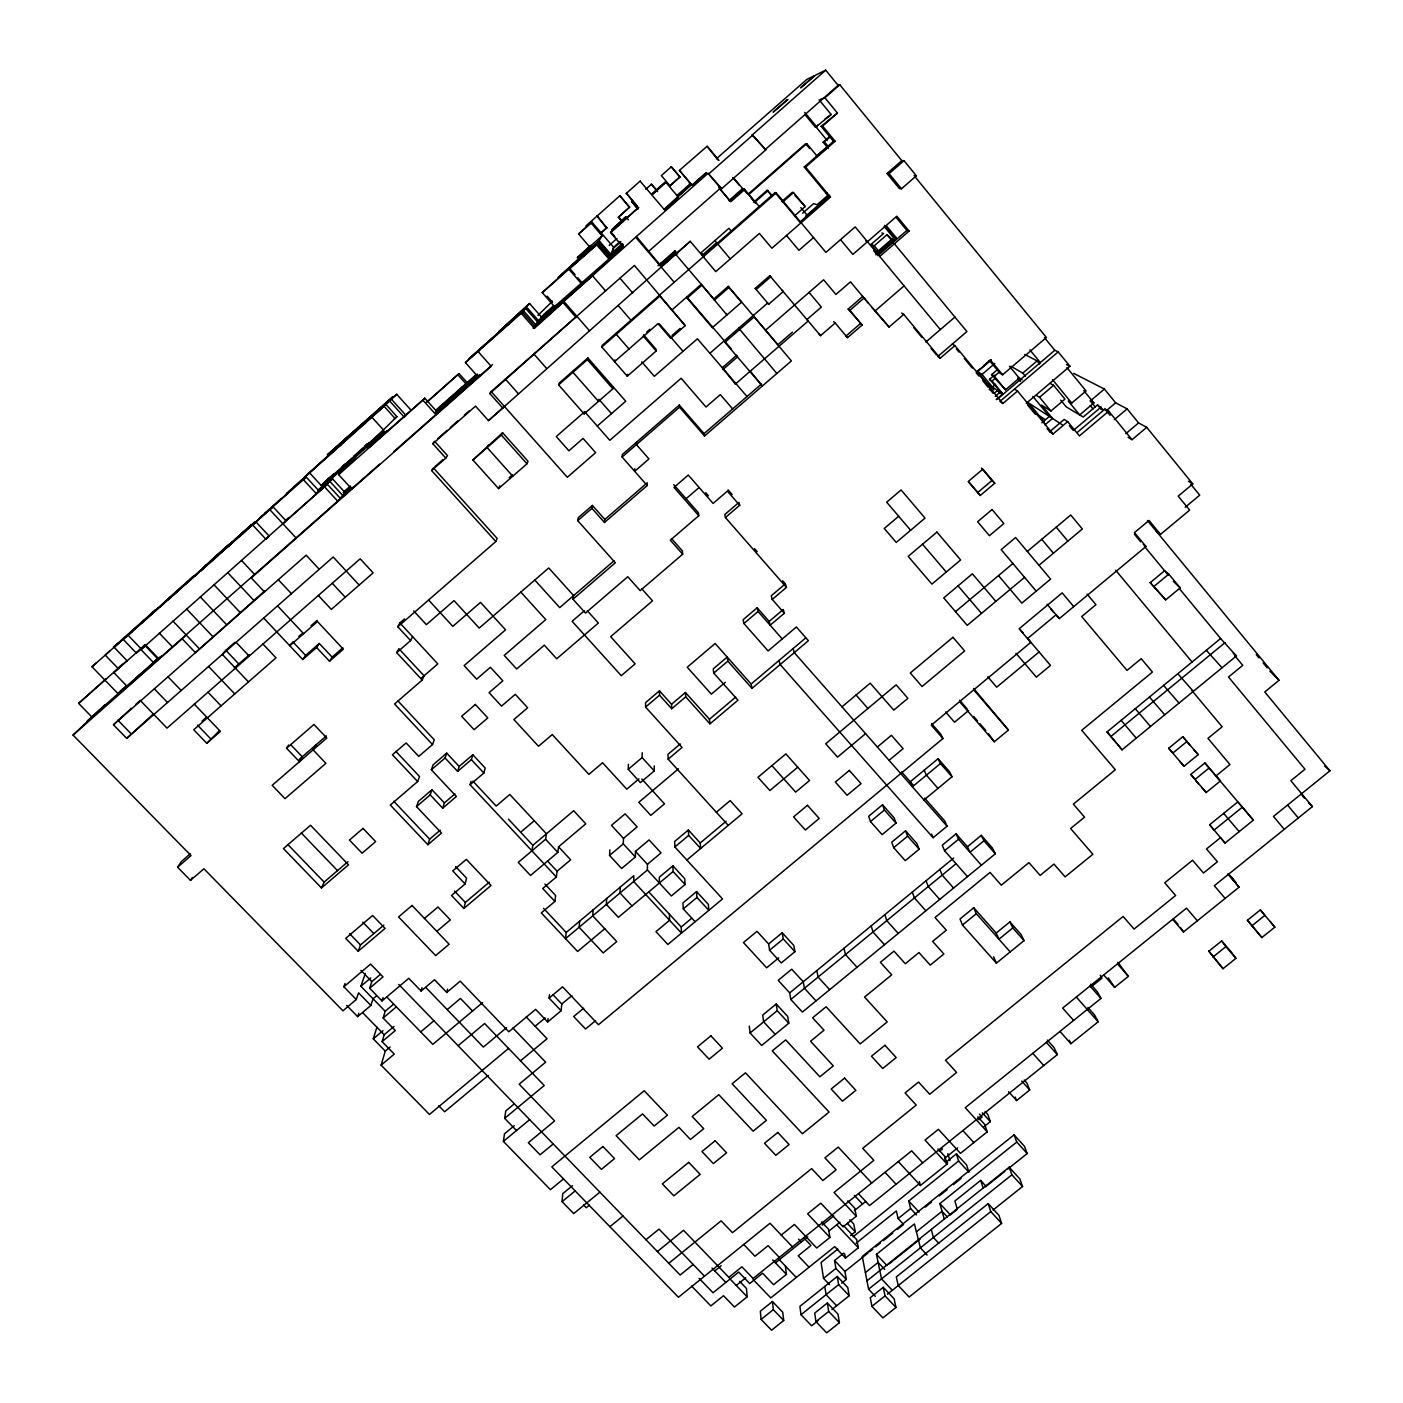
<?xml version="1.0" encoding="UTF-8"?>
<svg xmlns="http://www.w3.org/2000/svg" width="1403" height="1403" viewBox="0 0 1403 1403"><rect width="100%" height="100%" fill="white"/><g stroke="black" fill="none" stroke-linecap="round" stroke-linejoin="round"><path stroke-width="1.5" d="M659.392 883.013L659.305 877.226L672.914 865.826L684.769 878.716L685.05 884.521L671.353 895.973L647.397 870.018L647.414 864.318L635.471 851.375L649.098 839.923L661.023 852.901L647.414 864.318M765.792 149.858L752.289 134.898L765.792 149.858L721.738 188.633L708.077 173.306L636.418 236.528L661.479 266.588L690.258 241.316L715.758 271.621L759.426 233.424L771.896 248.243L830.471 197.104L805.585 167.097L804.252 167.01L828.945 196.771L830.471 197.104M604.483 522.477L647.204 485.543L647.221 482.825L604.851 519.461L604.483 522.477L591.926 508.342L592.399 505.431L604.851 519.461M728.245 825.385L668.161 759.181L682.068 747.431L645.573 707.077L645.59 702.605L659.445 690.837L671.546 704.253L671.721 708.725L685.716 696.87L685.418 692.486L671.546 704.253M628.421 764.354L628.263 769.3L640.417 782.611L654.272 770.896L642.118 757.567L642.188 752.709M609.867 849.867L609.551 855.444L621.634 868.492L635.349 856.97L635.471 851.375M635.349 856.97L623.283 843.887L623.493 838.398L611.462 825.367L625.124 813.845L637.137 826.893L623.493 838.398M620.231 887.117L620.003 892.974L632.016 905.917M636.524 442.208L636.418 444.611L648.975 458.921L634.665 471.32L634.787 468.707M606.692 898.481L606.342 904.426L618.372 917.334L673.107 871.526L672.914 865.826M593.171 909.828L592.715 915.861L616.759 941.571L603.185 952.918L579.106 927.278L579.667 921.157M599.888 1192.147L573.704 1213.595L562.077 1201.652L562.743 1193.672L572.477 1185.675M647.204 485.543L622.108 457.027L622.318 454.537L679.28 405.081L704.078 433.65L704.534 435.982L791.38 360.904L753.165 315.64M940.343 329.582L855.181 226.9L825.893 252.382L776.192 192.877L602.22 345.384L601.817 346.997L627.281 376.214L627.457 374.373M380.16 974.594L371.848 981.626L369.638 988.203L382.002 1000.935L408.782 978.312L421.093 991.044L434.509 979.732L446.768 992.465L460.202 981.153L508.798 1031.784L535.63 1009.353L547.661 1021.963L561.112 1010.739L561.796 1004.022L571.828 995.656M648.695 891.817L681.227 926.98L681.472 933.118L633.682 881.505L633.805 875.735L566.198 932.451L565.532 938.66L647.397 870.018M547.661 1021.963L548.064 1018.56M561.112 1010.739L549.099 998.112L549.485 994.78M604.763 928.733L577.598 951.48L541.295 912.915L554.886 901.463L555.641 895.517L544.908 884.083M554.886 901.463L542.715 888.485L556.36 876.98L557.096 871.228L570.653 859.793L558.569 846.816L585.77 823.824L573.669 810.724L532.859 845.29L531.912 850.849M472.916 781.155L496.188 806.059L509.798 794.466L546.433 833.785L545.609 839.257L518.251 862.407L530.509 875.472L557.833 852.393L558.569 846.816M563.515 1178.923L550.414 1189.691L503.379 1141.411L504.501 1133.817L514.27 1125.715M516.514 1130.537L504.659 1118.349L505.781 1110.913L513.954 1104.126M597.257 426.056L625.738 401.24L587.892 357.94L559.341 382.966L558.587 384.878L584.122 413.885L612.865 388.806L613.164 386.86M478.318 377.109L465.428 362.605L522.495 312.185L535.332 326.829L636.418 236.528M614.865 359.905L614.567 361.623L658.007 323.619L670.669 338.316L685.208 325.636L634.437 265.465L491.173 391.56L489.822 393.559L502.748 408.08L488.472 420.619L475.529 406.133L432.825 443.734L445.786 458.115L431.615 470.549L495.838 541.54L397.803 626.79L410.605 640.592L396.716 652.658L422.198 680.069L394.559 703.973L432.51 744.572L418.76 756.392L406.133 742.941L392.402 754.761L417.638 781.559L390.28 805.024L427.88 844.694L441.507 833.066L416.516 806.602L418.392 801.359L431.949 789.731L444.365 802.919L442.699 808.181L430.177 794.887L431.949 789.731M671.493 538.577L682.402 550.923L682.665 554.203L640.189 590.645L627.772 576.738L585.489 613.076L573.003 599.221L573.634 595.591L548.748 567.969L479.212 628.106L454.028 600.624L426.354 624.651L413.692 610.901M616.548 332.809L616.285 334.317L629.018 348.996M573.003 599.221L615.321 562.778L577.72 520.653L578.317 517.637L592.399 505.431M610.568 232.565L638.523 207.539L610.568 232.565L622.827 246.84L540.821 318.621M446.768 992.465L447.575 989.168M455.659 866.633L466.568 878.155L465.094 883.978L451.52 895.482L463.867 908.46L465.34 902.462L489.279 882.189M584.122 413.885L584.665 411.745L609.814 440.314L681.139 378.284L705.99 407.01L720.318 394.594L732.664 408.922M556.36 876.98L470.093 784.751L483.842 773.018L485.175 768.02L472.811 754.744L459.167 766.424L457.606 771.404L445.084 758.006L446.733 753.13L459.167 766.424M421.093 991.044L422.005 987.747M470.093 784.751L471.057 781.366M622.827 246.84L623.248 245.385L608.955 259.081L596.696 244.841L597.538 243.421L609.586 257.433M508.57 1048.427L429.458 1114.456L381.107 1065.158L385.264 1051.11L390.122 1047.024M457.606 771.404L471.373 759.637L472.811 754.744M381.107 1065.158L394.278 1054.091L382.107 1041.64L384.194 1034.73L394.033 1026.452M558.587 384.878L587.383 359.642L587.892 357.94M382.107 1041.64L395.313 1030.521L383.124 1018.017L385.194 1011.265L393.401 1004.338M385.264 1051.11L373.268 1038.869L376.951 1027.084M382.002 1000.935L383.072 997.586M427.88 844.694L429.651 839.169L440.174 830.19M346.734 1005.46L357.66 1016.631L370.883 1005.442L373.058 998.796L376.337 996.007M357.66 1016.631L358.8 1013.264M190.282 853.813L181.408 861.512L177.602 867.247L190.492 880.382L203.926 868.773L342.946 1010.809L356.274 999.515L358.589 992.85L370.883 1005.442M385.194 1011.265L360.887 986.274L365.341 973.454M573.617 370.462L572.968 372.286L598.485 401.363L598.906 399.311L611.48 413.657M442.699 808.181L456.378 796.483L431.352 769.791L433.106 764.828L446.733 753.13M358.186 951.252L385.071 928.4L372.619 915.475L345.699 938.379L358.186 951.252L360.501 944.938L383.843 925.086M356.274 999.515L343.858 986.783L345.068 983.503M640.154 181.197L664.601 209.976L678.351 197.314L664.478 209.538M432.51 744.572L434.281 739.802L398.031 701.009M417.638 781.559L419.515 776.508L395.874 751.394M625.072 218.745L611.796 230.18M625.826 216.834L612.094 229.601L625.826 216.834L628.386 219.85M622.546 222.165L618.355 217.272L629.596 207.118L619.88 195.736L585.98 225.918M615.549 252.487L612.795 249.278L613.585 247.279L591.873 222.042L591.031 222.989L602.062 235.827L598.344 242.053L610.217 255.855L622.371 244.613M612.252 250.663L610.814 254.311L599.134 240.737L558.131 277.601L586.401 251.681L590.049 246.174M495.838 541.54L497.1 538.349L433.439 467.936L431.615 470.549M526.984 463.779L528.002 461.219L502.59 432.738L472.899 460.009L498.574 488.595L526.984 463.779L501.345 435.053L502.59 432.738M422.198 680.069L424.057 675.79L398.785 648.589M321.48 887.959L348.505 864.827L310.537 825.262L283.441 848.587L321.48 887.959L324.111 882.101L347.944 861.688M498.574 488.595L499.836 485.824M489.822 393.559L576.791 316.201M410.605 640.592L412.57 636.629M396.716 652.658L398.101 649.94M618.355 217.272L629.596 207.118M397.803 626.79L399.873 622.914L404.485 618.916M488.454 445.119L487.104 447.539L512.761 476.196M315.833 745.046L313.097 749.868L325.899 763.337L285.002 798.675L272.182 785.312L326.794 738.013L313.956 724.474L286.58 748.237L299.435 761.706L302.276 756.796L290.947 744.905M502.748 408.08L503.975 405.976M522.495 312.185L521.407 313.5L534.368 328.267L564.024 301.54L589.523 330.827M564.725 300.312L565.427 299.12M606.71 228.005L597.134 216.044L606.71 228.005L600.309 233.67M488.472 420.619L690.258 241.316M286.58 748.237L288.544 745.028M638.435 207.942L626.352 193.263L637.172 205.943M549.66 314.202L550.502 312.869M551.309 311.571L555.22 305.398L541.698 317.324L529.58 303.486L498.977 331.546L529.58 303.486M190.492 880.382L192.351 877.471M332.125 657.113L319.305 643.451L316.587 647.484L329.512 661.251L332.125 657.113L342.788 647.818M583.367 256.275L597.538 243.421M585.91 252.417L584.911 253.925L598.344 242.053M534.368 328.267L538.156 322.62L608.288 260.765L537.226 324.005M535.981 323.97L543.382 314.816L553.747 305.679M551.081 303.311L551.782 302.241M445.786 458.115L447.487 455.589L434.632 441.331L432.825 443.734M263.694 618.039L302.767 659.55L305.608 655.411L319.305 643.451M537.945 315.342L552.484 301.207M581.263 283.494L568.987 269.323L570.267 267.517L542.26 292.613L554.466 306.591M291.754 643.083L289.79 645.766L317.464 621.547L343.332 649.203L329.512 661.251M619.88 195.736L629.473 207.451M262.957 644.03L275.988 657.832L193.754 729.77L206.802 743.327L219.429 730.665M464.13 389.631L465.673 387.684M235.423 668.161L238.826 663.97L225.83 650.29L234.932 642.293M449.977 402.117L451.626 400.065M459.535 390.332L435.404 412.149M461.043 388.491L462.516 386.667M465.428 362.605L525.634 308.327L538.156 322.62M437.613 412.429L435.842 414.569L422.917 400.171L424.793 398.154L437.613 412.429L479.738 375.267M444.435 404.187L446.066 402.205M447.68 400.276L449.258 398.347M508.184 324.83L509.359 323.409M225.83 650.29L222.323 654.394L248.471 681.893M493.909 337.439L497.749 332.985M428.02 401.276L459.062 373.566L468.076 383.703M479.651 350.031L478.213 351.679L491.208 366.341L251.295 577.913L264.448 591.926M131.338 708.269L113.468 724.79L126.691 738.381L153.436 713.881M264.571 591.014L195.42 652.658L182.215 638.821L186.073 634.84M589.611 246.823L578.58 234.02L591.873 222.042M251.295 577.913L254.592 574.423L241.509 560.481M404.52 417.498L389.613 400.96L385.913 404.45L396.926 416.638L362.588 450.135L371.164 441.349M161.52 656.13L158.855 658.866L145.702 645.152L141.51 649.203L128.199 635.349L132.496 631.385M351.627 488.84L338.632 474.652L355.801 457.08L317.727 490.717M145.281 670.827L149.384 666.635M140.09 674.264L135.951 678.491L159.854 657.393M141.51 649.203L327.355 484.245L340.263 498.293L352.556 487.455M316.306 493.681L319.007 490.927L306.275 477.09L303.469 479.721L316.306 493.681L332.599 478.914L345.278 492.734L351.329 487.402M365.026 445.944L367.077 443.839M329.424 480.387L331.932 477.862M346.138 463.464L343.858 465.778L356.45 454.642L323.953 484.281L333.668 474.495M282.985 523.828L288.983 517.83L284.441 521.828M309.554 472.829L321.217 485.508L328.39 478.318M177.602 867.247L191.036 855.602L73.061 735.084L104.629 705.007M327.355 484.245L286.002 520.811L273.024 506.816L123.254 639.435L136.337 653.061L144.597 645.082L157.417 658.445L153.436 662.514L140.493 649.045M379.582 464.183L118.203 694.695L126.779 686.014L113.836 672.598L122.359 664.391L119.08 667.284M91.493 716.6L78.621 703.377L105.997 678.842M314.553 468.181L286.282 493.909L384.019 406.221L395.12 418.497M377.845 411.395L373.97 415.007L396.716 394.296L411.202 410.377M363.815 424.548L365.902 422.584M379.739 409.606L396.716 394.296M339.14 446.4L341.403 444.277M343.647 442.191L345.857 440.139M377.232 410.816L378.968 409.185M273.024 506.816L269.885 509.745L296.015 537.893M279.144 501.117L282.143 498.346M285.072 495.61L287.966 492.909L258.468 519.163L261.572 516.304M316.99 465.901L384.019 406.221M343.77 440.98L347.821 437.227M349.803 435.368L351.75 433.545L332.546 450.924L336.738 447.031M357.484 428.231L359.343 426.494M326.829 457.29L333.809 450.801M336.054 448.697L340.473 444.576L304.819 476.687M242.193 534.262L245.56 531.141M252.119 525.055L255.311 522.091M264.606 513.463L280.6 499.187L277.706 501.871M338.807 445.119L340.824 443.225M342.823 441.366L348.681 435.93M214.624 558.675L218.202 555.36M221.727 552.116L228.601 545.749M231.951 542.645L235.266 539.594M238.51 536.577L244.859 530.72M247.963 527.844L251.014 525.02L235.23 539.12M228.391 546.486L231.863 543.259M238.65 536.998L241.947 533.929M245.192 530.913L248.401 527.949M173.446 595.135L181.197 587.997M184.986 584.507L192.369 577.703M206.469 564.707L203.014 567.882L228.97 544.417L209.854 561.586M187.143 582.999L190.948 579.509M194.684 576.054L198.367 572.652M215.887 556.482L219.236 553.396M200.875 570.846L204.557 567.443M208.188 564.094L215.273 557.552M218.728 554.343L222.148 551.204M232.039 542.067L228.794 545.066L254.644 522.162L126.884 635.699M140.896 623.669L158.311 608.13M162.239 604.518L169.903 597.468M159.767 607.236L163.783 603.553M167.746 599.905L175.463 592.803M179.216 589.33L182.934 585.928M190.177 579.264L193.702 576.002L164.537 601.957M126.568 685.646L117.782 693.398L92.037 666.811L96.474 662.742M109.574 651.132L105.243 655.113L118.133 668.459M117.659 643.346L113.555 647.116L155.575 609.779L151.752 613.286M143.93 620.459L114.169 647.344L127.147 660.831M578.58 234.02L591.031 222.989M626.159 193.561L640.224 180.987M92.037 666.811L306.275 477.09M645.766 189.352L651.43 184.196L656.341 189.984M671.3 166.782L661.357 175.568L670.02 185.792L679.946 177.024L671.3 166.782L679.946 177.024M600.624 233.161L606.99 227.532M393.945 419.287L396.926 416.638M590.47 245.525L577.194 257.801L602.062 235.827M326.04 480.685L333.704 473.898M353.679 456.238L369.094 442.611M342.192 466.673L345.296 463.937M321.217 485.508L383.703 430.265L372.093 417.445M652.22 193.509L665.46 181.811L677.877 196.666L691.556 184.6L679.42 170.394L707.094 146.263L718.967 160.416M585.419 253.171L598.748 241.386L610.515 255.065M652.272 194.088L665.706 182.197M318.867 489.401L384.352 431.51L366.779 447.697L387.228 430.633L368.954 447.487L424.793 398.154M652.325 194.684L665.846 182.408M542.26 292.613L597.117 244.122L609.27 258.24L623.037 246.104L618.986 241.386M568.987 269.323L596.696 244.841M78.621 703.377L126.936 660.673M285.896 520.197L288.895 517.549M319.007 490.927L332.599 478.914M525.634 308.327L468.479 359.203L496.487 334.44M113.836 672.598L144.947 645.099M136.337 653.061L145.333 645.117M338.632 474.652L422.917 400.171M679.771 176.901L670.02 185.792M426.494 402.328L459.062 373.566M609.13 245.437L617.039 238.457M613.585 247.279L619.723 241.86M613.058 248.612L620.845 241.737M716.372 158.767L806.83 79.41L814.406 75.692L800.622 87.863L815.739 75.043L825.701 70.15L838.152 85.355L839.766 84.741L901.813 160.626L903.988 160.661L916.369 175.813L901.48 188.774L899.323 188.511L887.029 173.516L901.813 160.626M611.112 253.557L622.599 243.421M677 195.42L690.241 183.74M677.439 196.034L690.89 184.161M610.217 255.855L622.16 245.315M436.035 410.027L475.792 374.952M609.902 256.626L623.458 244.683M343.156 492.471L350.469 486.017M435.824 410.728L477.388 374.057M664.356 209.117L691.223 184.389L679.42 170.394M343.682 492.541L349.575 487.332M435.614 411.43L477.651 374.882M344.209 492.593L350.154 487.367L337.685 501.134L324.672 486.981M539.945 319.937L553.694 307.801M344.735 492.663L347.734 490.033M436.491 412.289L477.914 375.758M86.986 721.107L159.363 657.27M351.943 487.42L342.788 495.487L330.003 481.562M439.367 410.325L479.598 374.829M533.14 328.179L593.276 275.146L592.803 276.145L605.552 290.895M752.289 134.898L825.701 70.15M393.612 451.819L492.523 364.57M709.094 173.586L753.183 134.706M73.061 735.084L182.215 638.821M648.923 251.119L720.528 188.09L721.738 188.633M764.793 149.928L838.152 85.355M135.845 704.306L140.353 700.343M437.771 438.56L447.154 430.3M450.293 427.547L458.132 420.637M464.411 415.113L469.128 410.956M820.492 99.297L824.911 97.824L839.766 84.741M113.468 724.79L306.17 555.185L319.235 569.267M728.911 200.629L742.608 188.581L747.308 193.544M743.362 188.844L729.542 200.98L744.116 189.107L759.602 206.907M657.989 265.728L674.983 250.804L677.667 253.961M744.905 189.37L730.858 201.699L718.774 187.318M804.796 114.38L815.476 127.34L818.633 124.569M824.946 119.027L831.172 114.52L819.071 99.788M661.164 263.904L675.194 251.575M815.476 127.34L831.172 114.52M661.374 265.676L675.632 253.154M821.141 126.34L822.614 126.077L835.101 141.229L833.522 141.37L821.141 126.34L837.433 113.064L824.911 97.824M435 466.568L442.804 459.71M822.614 126.077L837.433 113.064M126.691 738.381L333.195 557.009L359.168 585.051M748.413 193.947L805.62 143.702L806.76 143.615L817.335 156.417L826.718 148.192M749.132 194.21L806.76 143.615M753.534 202.242L767.125 190.299L771.983 195.245M754.358 202.611L768.072 190.58M828.349 148.508L823.175 142.229L829.331 136.845M823.175 142.229L830.786 136.67M703.201 256.854L701.009 252.786L728.911 228.303L731.594 231.46M702.307 255.188L716.6 242.649L730.279 258.924M826.998 146.894L816.125 156.417L817.335 156.417M702.745 256.012L775.105 192.562L776.192 192.877M804.252 167.01L833.522 141.37M234.283 667.951L249.436 654.657M805.585 167.097L835.101 141.229M472.899 460.009L501.345 435.053M601.817 346.997L659.848 296.121L659.743 294.946M781.769 201.558L792.362 192.281L793.502 192.562L805.164 206.557L794.501 215.869M782.839 201.909L793.502 192.562M201.979 721.142L206.504 717.196M298.839 636.401L301.891 633.735M311.028 625.738L317.148 620.389M646.748 332.002L649.94 329.214M672.353 309.607L701.254 284.318L726.929 314.956L726.263 313.623M740.749 301.014L741.521 302.241L712.356 327.653L687.102 298.173L701.71 285.405M802.639 213.186L813.512 203.681L817.142 204.715L828.279 194.982M829.611 195.263L805.585 216.255L806.76 216.693M828.945 196.771L799.85 222.165L775.105 192.562M509.201 477.634L512.341 474.898M584.665 411.745L556.272 436.526L568.899 450.766L583.069 438.42L595.626 452.66L567.338 477.266L491.173 391.56M672.09 335.405L680.104 328.407M728.28 286.352L728.946 287.457L714.337 300.207L713.794 298.997L728.28 286.352L777.893 344.717L792.362 332.195M206.802 743.327L220.446 731.419L194.315 704.201M302.767 659.55L316.587 647.484M627.281 376.214L656.183 350.978L656.13 349.347L643.539 334.808L643.503 336.317L656.183 350.978M755.235 288.369L769.773 275.707L770.808 276.724L756.147 289.492L755.235 288.369L768.669 304.276L783.312 291.543L782.173 290.403M813.53 237.581L798.921 250.313L786.504 235.494M887.029 173.516L889.081 173.656L903.988 160.661M709.865 353.293L767.651 303.03L768.669 304.276M750.412 371.304L762.32 386.018L724.913 342.314L754.06 316.973M765.547 330.196L823.614 279.793L835.907 294.455L850.481 281.828L868.141 302.96M622.108 457.027L679.543 407.186L679.28 405.081M722.913 369.533L737.434 356.941L736.68 355.257L722.299 367.761L735.4 384.071L808.181 321.006L806.848 319.638L821.369 307.047L809.057 292.42M877.541 252.417L870.965 244.49L883.574 233.547L881.891 232.986M870.965 244.49L874.244 245.771L887.047 234.669L892.852 240.123M876.156 252.768L894.29 237.037L884.662 225.374M875.893 254.837L890.291 242.351L894.377 243.789L966.913 331.564L937.783 356.52L940.22 358.203L954.899 345.629L1002.864 403.485L1017.526 391.034L1053.022 434.001L1067.665 421.637L1079.416 435.895L1108.738 411.167L1132.046 439.683L1146.725 427.354L1192.813 483.947L1178.187 496.136L1189.639 510.131L1160.491 534.385L1156.318 531.299M876.98 254.311L896.184 237.651L886.468 225.901M877.787 255.662L906.882 230.443L909.074 231.057L879.716 256.486M299.26 759.391L326.39 735.891M577.72 520.653L591.926 508.342M421.005 678.438L437.806 663.9L399.873 622.914M704.078 433.65L761.373 384.106M860.355 323.619L845.851 336.159L847.5 337.667L862.161 325.04L848.166 309.063L862.722 296.471L889.081 327.039L903.76 314.395L940.22 358.203M819.124 334.177L820.562 335.668L835.188 323.023L847.5 337.667M848.166 309.063L849.85 310.361L864.529 297.646M874.911 311.063L904.093 285.879M614.04 560.779L559.692 607.604L534.789 580.035M686.085 498.731L698.694 487.876M584.472 610.673L572.091 621.301L621.248 675.685L635.138 663.847L610.656 636.681L652.518 600.835L641.627 588.611M673.756 484.666L698.378 512.744L698.782 515.708L670.301 540.19L682.665 554.203M925.77 342.086L954.934 317.06M431.352 769.791L445.084 758.006M725.404 517.532L739.697 505.273L738.96 502.397L724.772 514.55L725.404 517.532L786.452 587.366L772.246 599.432L784.33 613.234L770.159 625.247L769.177 621.424L757.164 607.78L743.134 619.705L743.906 623.511L768.107 650.922L796.395 626.983L808.409 640.68L751.99 688.347L727.824 661.164L727.175 657.06L713.233 668.898L713.759 673.089L737.96 700.202L709.953 723.86L685.716 696.87M416.516 806.602L430.177 794.887M444.365 802.919L454.923 793.888M1000.181 393.629L997.551 390.437L987.484 383.703L977.19 371.286L980.346 368.603M983.503 365.92L989.799 360.536M981.293 368.007L991.202 359.554M977.19 371.286L982.012 374.426L994.797 363.517M1022.173 379.88L1019.244 378.126L1005.513 389.806L991.658 374.601L997.708 369.427M996.218 399.557L1002.794 393.962L989.501 379.319L994.394 375.145M991.658 374.601L994.359 376.302L998.936 372.409M989.501 379.319L992.061 381.002L995.358 378.196M989.255 360.325L999.708 372.97L1002.636 374.776L1046.41 337.492L914.107 175.656L916.369 175.813M989.255 389.736L995.639 384.299M994.306 393.191L997.551 390.437M995.253 396.347L1000.146 392.191M1010.932 366.253L1022.787 373.11L1037.115 360.922L1039.693 364.043M997.042 399.417L1054.81 350.276L1058.195 351.89L1069.945 366.253L1026.242 403.345M782.646 580.789L785.329 583.841L771.229 595.819L772.246 599.432M1058.195 351.89L999.936 401.433L1002.864 403.485M645.573 707.077L659.533 695.204L659.445 690.837M743.906 623.511L758.058 611.498L757.164 607.78M520.671 832.26L534.262 820.72M769.177 621.424L783.225 609.498L784.33 613.234M343.858 986.783L370.62 964.089L383.019 976.874L369.638 988.203M424.46 918.439L437.982 906.969L450.328 919.912L436.824 931.346M713.759 673.089L727.824 661.164M898.674 516.269L884.276 528.475L896.254 542.452L925.015 518.093L901.094 489.945L886.678 502.204L910.617 530.281M1036.431 395.348L1039.553 397.277L1053.618 385.334L1064.947 399.118L1050.882 411.026L1041.447 405.046L1052.496 418.445L1044.902 424.881M360.887 986.274L370.743 977.926M725.246 682.367L711.339 694.152L687.242 667.214L715.127 643.503L751.149 684.033L751.99 688.347M463.867 908.46L491.015 885.486L466.34 859.355L452.731 870.912L465.094 883.978M628.263 769.3L642.118 757.567M1041.833 422.812L1049.374 416.428L1032.906 396.453M1083.782 390.595L1093.884 402.942L1079.679 414.92L1068.314 401.083L1071.734 403.064L1086.062 390.946L1066.894 367.533M638.961 778.858L626.773 789.17L602.589 762.758L588.874 774.403L552.256 734.558L538.524 746.273L513.884 719.564L527.633 707.778L515.269 694.327L501.52 706.13L489.086 692.661L502.853 680.823L490.401 667.284L476.634 679.157L464.13 665.601L505.571 629.824L480.51 602.378L452.801 626.369L428.932 600.396M680.262 743.941L668.003 754.305L668.161 759.181M709.953 723.86L709.462 719.265L735.698 697.098M751.149 684.033L805.55 638.049M977.523 492.699L991.903 480.545L994.762 483.246L980.259 495.487L968.368 481.808M1047.076 428.564L1049.69 431.703L1064.193 419.444L1067.665 421.637M1095.305 407.063L1090.306 400.96L1104.407 389.052L1115.631 402.819L1127.135 408.869L1138.57 422.917L1146.725 427.354M1103.74 410.114L1097.497 404.941L1083.186 417.024L1066.21 406.852L1060.686 400.136M1073.944 429.967L1101.18 406.975M383.124 1018.017L396.347 1006.845M678.473 768.826L638.803 802.306L650.799 815.389L664.496 803.849L641.82 779.033M1077.469 432.229L1104.933 409.062L1108.738 411.167M1106.248 410.728L1115.631 402.819M373.268 1038.869L383.001 1030.661M1114.28 419.69L1127.135 408.869M609.551 855.444L623.283 843.887M1125.75 433.702L1138.57 422.917M420.69 1031.906L433.93 1020.77M447.206 1009.616L460.482 998.445L472.565 1011.002M482.544 1002.636L432.808 1044.358L386.842 997.042M688.347 829.98L688.663 835.399L700.623 848.499L700.22 842.975L688.347 829.98L674.668 841.449L674.878 846.956L722.545 898.937L667.846 944.465L655.938 931.662L669.582 920.28L669.424 914.23M674.878 846.956L688.663 835.399M716.302 812.232L730.174 800.604L742.099 813.793L686.856 860.021M841.975 706.831L870.193 683.173L893.764 710.128L907.899 698.343L896.149 684.839L825.718 743.783L837.538 757.111L865.598 733.664M955.496 611.655L1012.896 563.515M1027.312 551.432L1070.735 515.006L1082.344 528.984L1038.974 565.286M458.097 1045.726L484.614 1023.524L544.241 1085.501L504.659 1118.349M700.22 842.975L726.088 821.299M797.746 767.195L769.861 790.538L757.971 777.297L785.873 753.885L809.584 780.471L795.641 792.116L771.896 765.6M1024.558 577.352L967.211 625.352L943.728 597.906L972.384 573.809L995.832 601.396M506.571 1027.68L483.351 1047.076L425.933 987.589M549.099 998.112L562.585 986.835L598.485 1024.734L942.921 738.539L940.554 733.874L931.574 723.562M535.139 1026.259L545.136 1017.929M696.572 891.571L696.958 897.464L708.831 910.354L708.357 904.374L696.572 891.571L682.998 902.901L683.261 908.881L695.134 921.753M683.261 908.881L696.958 897.464M877.349 747.027L891.414 735.295L903.111 748.641L889.064 760.321M488.314 1075.364L444.628 1111.79L438.718 1105.757M520.495 1060.826L547.047 1038.729L526.178 1016.894M583.701 1008.196L573.687 1016.526L585.542 1029.013L595.538 1020.683M681.227 926.98L691.767 918.193M942.921 738.539L931.276 725.193L1030.714 642.416L1027.627 638.488L1056.038 614.83L1059.37 618.565L1145.97 546.486L1134.483 532.596L1149.022 520.46L1160.491 534.385M1185.202 507.237L1199.705 495.171L1190.884 484.351M968.579 710.567L954.549 722.229L945.587 711.9M1039.079 651.957L996.691 687.189L987.765 676.79M882.54 804.778L868.703 816.265L870.474 821.562L882.101 834.645L896.043 823.105L894.062 817.791L882.54 804.778L884.416 810.005L896.043 823.105M938.116 758.672L910.266 781.769L912.371 786.802L940.448 763.53L938.116 758.672L949.585 771.808L952.023 776.771L923.981 799.973M1150.232 582.648L1164.578 570.74L1168.804 574.125L1180.169 587.892L1165.718 599.853L1150.232 582.648L1165.718 599.853M870.474 821.562L884.416 810.005M1154.336 586.138L1168.804 574.125M503.379 1141.411L529.668 1119.629M959.564 701.64L994.271 741.784L1008.424 730.069L973.664 688.505M768.634 943.991L782.208 932.767L793.765 945.429L794.922 951.69L781.243 962.967L769.581 950.252L768.634 943.991L757.006 931.311L743.45 942.553L766.652 967.807L778.7 957.863M905.566 830.769L891.747 842.186L893.693 847.675L905.251 860.67L919.158 849.201L917.018 843.712L905.566 830.769L907.618 836.188L919.158 849.201M769.581 950.252L783.26 938.94L782.208 932.767M893.693 847.675L907.618 836.188M553.22 1143.954L540.085 1154.809L528.317 1142.691L554.641 1120.927L519.163 1084.186L545.644 1062.176L512.884 1028.013M779.086 660.427L780.156 664.548L933.1 837.714L947.06 826.209L944.675 820.878L924.647 798.097M967.439 846.728L981.276 835.346L983.941 840.783L969.982 852.252L967.439 846.728L956.074 833.82L942.237 845.22L944.587 850.727L967.474 876.629M944.587 850.727L958.53 839.24L956.074 833.82M749.29 1026.137L750.079 1032.994L761.671 1045.463L788.802 1023.225L787.697 1016.438L776.21 1003.987L762.741 1015.07L763.635 1021.84L775.228 1034.362M981.276 835.346L992.587 848.236L995.341 853.778L802.393 1012.072L790.818 999.497L789.714 992.886L953.619 858.092M1107.055 731.91L1220.61 638.523L1236.429 655.973L1122.032 749.833L1107.055 731.91L1116.841 743.45M750.079 1032.994L777.227 1010.686L776.21 1003.987M790.818 999.497L956.057 863.704M1110.755 736.557L1225.257 642.451M562.077 1201.652L575.16 1190.919M589.383 1205.159L586.244 1207.72L583.455 1204.861M996.183 933.065L973.752 907.741L960.02 918.983L962.476 925.033L996.376 963.142L1024.015 940.659L1021.068 934.503L1009.914 921.876L996.183 933.065L998.936 939.221L1012.791 927.927L1009.914 921.876M1184.009 766.248L1168.681 748.273L1182.799 736.733L1198.232 754.639L1184.009 766.248L1179.748 761.391M962.476 925.033L976.33 913.704L973.752 907.741M1187.113 741.398L1172.873 753.043L1168.681 748.273M609.919 1226.696L622.985 1216.015M1147.461 520.548L1279.027 680.315L1264.769 691.96L1329.939 770.808L1273.468 816.441L1284.254 829.313M1206.194 792.52L1190.779 774.438L1204.879 762.969L1220.4 780.98L1206.194 792.52L1201.775 787.469M1209.333 767.827L1195.128 779.402L1190.779 774.438M645.959 1239.726L659.042 1229.098L704.499 1276.186M657.393 1251.546L683.542 1230.291L728.823 1277.344L741.889 1266.804L753.113 1278.501L911.652 1150.846L922.718 1162.841M668.775 1263.296L721.142 1220.838L732.471 1232.676L811.653 1168.594L822.859 1180.554L836.135 1169.821L824.929 1157.843L838.222 1147.075L871.701 1183.01M1209.614 824.754L1237.709 801.99L1242.409 807.146L1253.353 820.159L1225.065 843.045L1209.614 824.754L1214.086 830.085L1242.409 807.146M693.187 1264.471L680.139 1275.029L398.75 984.432M714.776 1270.925L721.195 1265.734M781.243 1235.061L794.414 1224.451L816.739 1248.021L829.91 1237.446L828.524 1229.256L821.632 1221.925M1234.465 655.306L1242.76 665.338L1228.502 677.018L1304.983 769.247L1290.848 780.699L1312.401 806.602L1214.314 885.731L1225.135 898.411M1090.78 987.151L1101.916 978.172L1100.303 975.225M736.242 1285.464L745.8 1277.765M1090.657 984.222L1097.427 991.939L1100.934 998.427L965.246 1107.686L987.238 1131.853L960.441 1153.354L938.414 1129.31L925.015 1140.078L947.078 1164.087L920.421 1185.465L898.323 1161.579M1103.705 974.945L1114.631 987.396L1128.345 976.348L1117.875 962.265M1172.645 919.333L1183.501 931.943L1239.059 887.205L1229.922 875.91M775.456 1262.84L807.742 1236.85M822.316 1225.117L833.68 1215.963M739.662 1281.377L746.449 1288.445L747.168 1296.81L734.471 1307.035L723.527 1295.706L710.83 1305.93L691.591 1286.06M828.682 1231.255L839.923 1222.206M854.427 1210.543L865.721 1201.459M847.833 1200.828L854.725 1208.176L856.304 1216.226L843.098 1226.836L820.808 1203.16L807.602 1213.805L829.91 1237.446M1047.375 1040.114L1054.162 1047.725L1057.301 1054.635L869.544 1205.58L858.443 1193.707M1059.966 1031.415L1070.892 1043.709L1098.163 1021.805L1094.691 1015.123L1087.921 1007.459M785.417 1266.05L786.434 1274.345L773.562 1284.692L762.583 1273.205L749.728 1283.552L738.697 1272.065L713.04 1292.759L699.168 1278.414M939.291 1151.495L942.57 1148.864M978.82 1119.717L982.118 1117.069L979.417 1114.105M944.605 1158.352L957.635 1147.882M983.766 1126.89L990.325 1121.646L987.782 1114.456L985.116 1111.527M1008.564 1091.674L1016.579 1100.548L1029.732 1089.991L1026.891 1083.011L1024.243 1080.064M850.516 1235.605L855.269 1231.799L853.761 1223.995L849.815 1219.768M772.439 1301.528L760.338 1311.244L761.127 1319.416L771.545 1330.219L783.716 1320.469L782.769 1312.279L772.439 1301.528L773.316 1309.648L783.716 1320.469M837.854 1249.021L821.071 1262.49L823.526 1278.343L829.489 1284.622M853.147 1236.745L919.246 1183.676M945.552 1162.578L956.408 1153.862L966.597 1164.964L968.877 1172.207L958.617 1161.018L956.408 1153.862M1208.86 951.216L1221.697 940.922L1231.676 952.532L1235.92 958.337L1222.995 968.701L1208.86 951.216L1222.995 968.701M1247.442 920.245L1260.35 909.881L1274.836 927.173L1261.841 937.572L1247.442 920.245L1261.841 937.572M761.127 1319.416L773.316 1309.648M841.695 1283.149L846.342 1279.431L835.907 1268.417L834.575 1260.508L843.817 1253.107M856.146 1243.216L896.342 1210.964L898.13 1218.558L902.567 1223.328M916.545 1214.91L910.635 1208.544L908.758 1201.003L958.617 1161.018M1212.946 957.021L1225.889 946.639L1221.697 940.922M1251.827 925.84L1264.84 915.405L1260.35 909.881M753.078 1279.466L770.791 1297.933L834.697 1246.618L845.483 1258.053L858.32 1247.758L856.777 1239.726L843.378 1225.468M823.526 1278.343L835.907 1268.417M898.13 1218.558L910.635 1208.544M831.944 1309.525L849.201 1295.741L847.763 1287.533L837.258 1276.449L799.903 1306.368L801.008 1314.716L811.6 1325.782L817.861 1320.784M1007.915 1168.945L1027.189 1153.547L1024.418 1146.269L1014.071 1134.852L862.266 1256.422L868.615 1289.199L875.349 1296.337M846.342 1279.431L844.939 1271.451L868.019 1252.967M869.562 1251.722L872.648 1249.266M875.735 1246.793L880.365 1243.076M883.452 1240.603L892.711 1233.184M897.359 1229.466L903.55 1224.503M925.261 1207.124L931.469 1202.143M939.256 1195.917L947.043 1189.691M953.268 1184.693L961.073 1178.45M801.008 1314.716L838.626 1284.604L837.258 1276.449M892.308 1290.322L881.54 1278.887L876.437 1254.335L914.458 1223.925L920.403 1247.863L927.12 1255.054M944.219 1219.119L939.905 1203.564L1016.754 1142.06L1014.071 1134.852M827.367 1302.984L814.722 1313.085L815.95 1321.608L826.683 1332.85L839.415 1322.696L838.012 1314.173L827.367 1302.984L828.682 1311.437L839.415 1322.696M865.388 1272.574L878.12 1262.402L884.749 1269.452M916.405 1231.781L942.044 1211.28L947.323 1216.997M985.923 1186.149L980.662 1180.397L954.899 1201.003L957.162 1208.772M815.95 1321.608L828.682 1311.437M867.001 1280.834L1009.178 1167.208L1019.771 1178.836L1022.559 1186.5L993.061 1210.017M888.573 1264.296L920.21 1239.007M956.758 1209.807L950.392 1214.893L939.905 1203.564M985.485 1186.85L1004.706 1171.505M868.615 1289.199L1011.896 1174.82L1009.178 1167.208M883.276 1287.323L870.263 1297.705L871.947 1306.333L882.873 1317.891L895.973 1307.456L894.132 1298.827L883.276 1287.323L885.047 1295.881L895.973 1307.456M988.186 1203.634L896.307 1276.923L898.183 1285.411L909.109 1297.021L1001.619 1223.416L998.954 1215.349L988.186 1203.634L990.781 1211.613L1001.619 1223.416M871.947 1306.333L885.047 1295.881M887.468 1294.18L990.781 1211.613M707.094 146.263L718.424 160.38M827.244 193.053L825.946 192.807L828.577 195.964M805.164 206.557L794.94 195.368M896.184 237.651L892.448 236.441L884.241 226.514M865.633 241.018L867.475 241.719M1066.473 364.534L1069.945 366.253M1073.733 373.408L1104.407 389.052M1024.804 354.433L1037.115 360.922M1090.306 400.96L1093.884 402.942M1050.391 383.51L1053.618 385.334M1128.065 437.35L1132.046 439.683M1188.359 481.247L1192.813 483.947M952.339 344.051L954.899 345.629M901.62 313.062L903.76 314.395M1014.457 389.087L1017.526 391.034M1062.176 424.723L1028.75 403.047L1044.341 421.917M689.311 183.127L691.556 184.6M1039.149 415.639L1044.972 419.497M1049.69 431.703L1053.022 434.001M889.081 327.039L872.21 307.818M1143.252 544.364L1145.97 546.486M1180.169 587.892L1173.346 581.351M1279.027 680.315L1269.925 671.195M1233.272 653.289L1236.429 655.973M1206.317 650.273L1222.031 667.793M833.628 321.62L835.188 323.023M1324.572 765.985L1329.939 770.808M1177.819 673.721L1193.339 691.328M1308.508 802.779L1312.401 806.602M1163.613 685.401L1179.011 703.078M362.974 1013.001L384.194 1034.73M117.852 720.142L130.953 733.629M360.922 970.367L371.848 981.626M349.505 933.574L360.501 944.938M287.79 844.466L324.111 882.101M362.833 922.209L373.829 933.609M140.686 700.851L167.027 728.122L360.168 558.815L373.128 572.845L331.336 609.411L318.341 595.468M197.472 725.088L210.415 738.539M301.224 832.908L337.509 870.632M729.385 1278.343L747.168 1296.81M154.33 688.838L167.518 702.517M712.005 1268.049L725.86 1282.43M167.992 676.807L181.18 690.522M772.702 1259.964L786.434 1274.345M159.311 633.121L172.446 646.871M743.748 1244.479L754.989 1256.246L768.107 1245.671L779.314 1257.421M207.977 692.223L221.06 705.884M836.644 1305.772L826.069 1294.653L824.789 1286.446M172.937 621.073L199.156 648.572M778.612 1258.912L796.273 1277.449M208.573 666.46L234.757 693.906M798.535 1239.165L801.271 1242.058M838.626 1284.604L849.201 1295.741M186.599 608.99L212.8 636.576M454.467 891.01L465.34 902.462M552.87 994.604L561.796 1004.022M792.432 1246.846L770.019 1223.241L678.456 1297.249L551.817 1166.875L644.205 1090.762L667.407 1115.192L654.149 1126.065L642.556 1113.912L616.11 1135.658L639.312 1159.843L678.947 1127.363L690.451 1139.482L703.71 1128.643L692.205 1116.49L718.792 1094.691L753.13 1131.186L766.424 1120.348L732.138 1083.782L745.484 1072.821L802.411 1133.747L829.085 1112.07L772.264 1050.882L785.698 1039.886L819.861 1076.803L833.277 1065.859L810.566 1041.236L824.017 1030.223L812.618 1017.806L826.121 1006.758L860.179 1043.92L887.187 1021.91L864.564 997.059L891.712 974.839L880.365 962.3L893.992 951.129L905.321 963.721L918.965 952.567L930.242 965.124L943.886 953.987L932.627 941.378L946.306 930.189L935.012 917.527L990.044 872.42L1001.286 885.205L1028.943 862.599L1040.132 875.402L1053.969 864.09L1065.123 876.875L1092.867 854.269L1070.594 828.524L1084.537 817.125L1073.365 804.147L1115.35 769.738L1081.731 730.314L1152.424 672.055L1141.218 658.673L1127.012 670.388L1081.695 616.531L1095.953 604.675L1087.079 594.1M809.057 1267.19L798.202 1255.773L811.022 1245.461L804.217 1238.288M834.575 1260.508L844.939 1271.451M200.296 596.906L226.462 624.545M393.752 801.253L429.651 839.169M236.09 642.293L249.173 656.113M214.01 584.788L240.159 612.497M277.548 605.886L303.609 633.665M847.289 1223.311L855.269 1231.799M876.437 1254.335L886.994 1265.559M227.742 572.634L253.873 600.414M292.736 641.732L305.608 655.411M543.487 908.302L566.198 932.451M836.714 1224.801L858.32 1247.758M854.374 1195.374L862.494 1204.055M278.32 579.702L291.421 593.697M856.304 1216.226L834.048 1192.48L873.894 1160.334L862.74 1148.338L916.229 1105.108L905.093 1092.937L918.544 1082.064L929.663 1094.252L956.6 1072.471L945.499 1060.23L1123.137 916.457L1134.08 929.067L1175.626 895.5L1164.718 882.785L1192.568 860.249L1203.458 873.017L1217.401 861.74L1206.527 848.938L1220.522 837.626L1225.065 843.045M471.373 759.637L483.842 773.018M545.609 839.257L557.833 852.393M508.447 819.177L532.859 845.29M547.679 861.161L557.096 871.228M332.265 583.28L345.243 597.24M938.765 1243.251L933.416 1237.481L931.294 1229.449M1149.443 697.063L1164.736 714.793M884.995 1172.312L896.079 1184.237M908.758 1201.003L919.053 1212.087M777.227 1010.686L788.802 1023.225M673.107 871.526L685.05 884.521M1193.848 749.868L1198.232 754.639M816.002 1000.9L804.463 988.291L803.235 981.767L791.73 969.21L778.209 980.364L789.714 992.886M937.976 1148.969L944.798 1156.405L947.078 1164.087M944.815 1159.843L947.709 1162.982M1220.4 780.98L1215.857 776.017L1229.957 764.53L1207.983 738.329L1222.136 726.772L1191.726 690.364M783.26 938.94L794.922 951.69M829.647 989.694L818.107 977.067L816.792 970.63M1253.353 820.159L1204.879 762.969M1011.896 1174.82L1022.559 1186.5M962.844 1130.572L973.822 1142.603M1016.754 1142.06L1027.189 1153.547M857.023 967.246L845.5 954.566L843.957 948.288M982.293 1112.789L990.325 1121.646M977.856 1116.911L984.66 1124.399L987.238 1131.853M520.846 592.084L545.785 619.582L504.221 655.394L516.655 668.968L544.329 645.187L556.693 658.779L598.362 623.037L587.383 610.849M659.533 695.204L671.721 708.725M884.469 944.728L872.982 931.978L871.21 925.857M391.419 399.259L406.239 415.674M898.253 933.433L886.766 920.649L884.89 914.616M1021.735 1081.082L1029.732 1089.991M685.418 692.486L709.462 719.265M925.857 910.775L914.405 897.938L912.301 892.08M1032.783 1053.302L1043.744 1065.543M939.712 899.411L928.26 886.538L926.05 880.768M457.922 374.847L467.006 385.036M1046.357 1042.376L1057.301 1054.635M953.584 888.029L942.15 875.139L939.817 869.439M976.33 913.704L1010.178 951.9M505.361 379.073L518.163 393.506M1073.593 1020.437L1062.65 1008.073L1186.517 908.162L1197.355 920.789M1135.273 708.708L1150.478 726.491M1076.311 997.059L1098.163 1021.805M1012.791 927.927L1024.015 940.659M533.859 353.994L546.626 368.498M901.603 771.931L913.143 785.031M1089.991 986.011L1100.934 998.427M758.058 611.498L782.243 638.961M947.06 826.209L794.273 652.623L793.081 648.589M958.53 839.24L981.399 865.213M1223.644 813.389L1239.2 831.611M526.634 307.099L539.05 321.269M523.565 310.87L536.297 325.408M1108.317 977.891L1114.631 987.396M698.782 515.708L673.966 487.42L688.277 475.073L713.075 503.431L727.385 491.12L739.697 505.273M856.076 695.011L867.896 708.48M937.976 788.381L926.401 775.175L924.174 770.229M983.941 840.783L995.341 853.778M547.152 296.138L552.536 302.311M705.727 492.751L708.445 495.873M754.498 548.573L757.182 551.642M1117.454 963.861L1128.345 976.348M587.383 359.642L612.865 388.806M940.448 763.53L952.023 776.771M728.087 489.91L732.156 494.593M563.287 302.767L576.177 317.569M569.636 268.411L575.055 274.655M577.755 277.776L581.824 282.459M641.767 361.869L654.324 376.32L697.414 338.789L747.01 396.523M679.543 407.186L704.534 435.982M618.267 305.573L630.929 320.217M959.617 700.22L967.298 709.094M973.682 716.477L977.505 720.896M980.066 723.843L985.783 730.472M988.641 733.769L994.271 741.784M1173.96 919.666L1178.011 924.349M619.986 278.197L632.683 292.911M659.322 323.847L683.015 351.329M973.735 689.855L1008.424 730.069M1225.889 946.639L1235.92 958.337M610.884 231.951L614.935 236.669M659.848 296.121L685.208 325.636M618.565 216.886L622.722 221.744M636.208 237.879L674.212 282.284M731.173 348.821L686.786 296.98L687.102 298.173M637.891 208.837L631.736 201.611L637.821 209.135M713.794 298.997L676.071 254.785L674.983 250.804M1016 653.272L1036.361 677.14L1050.496 665.408L1027.627 638.488M776.841 373.479L738.715 328.214M922.543 544.259L946.253 572.038M958.039 585.875L981.521 613.392M657.621 191.632L651.43 184.196M701.009 252.786L703.675 255.942M701.43 253.575L704.131 256.749M1228.099 873.49L1236.008 882.785L1231.553 877.261M1020.77 630.14L1023.313 633.121M1228.256 874.49L1239.059 887.205M728.946 287.457L741.521 302.241M1030.714 642.416L1019.122 628.79L1062.176 592.89L1073.733 606.605M714.951 240.562L717.617 243.719M998.498 575.581L1021.84 603.132L1050.601 579.106L1015.597 537.507L1001.181 549.643L1036.203 591.137M1136.237 738.171L1121.155 720.318M769.773 275.707L820.562 335.668M1047.112 604.255L1059.37 618.565M1050.935 609.165L1053.758 612.515M1195.83 780.805L1198.53 783.996M980.259 495.487L968.386 481.387L982.907 469.093L994.762 483.246M1182.799 736.733L1189.709 744.94M708.077 173.306L720.528 188.09M719.529 188.668L730.191 201.33M849.85 310.361L862.161 325.04M1041.745 539.313L1053.407 553.203M981.451 468.076L991.903 480.545M744.116 189.107L756.059 203.347L751.254 198.261M733.436 177.655L742.608 188.581M732.752 177.48L739.258 185.231M1056.231 527.177L1067.858 541.102M1287.551 805.059L1298.319 817.967M767.125 190.299L772.299 196.49M840.52 239.65L852.831 254.434L896.85 216.22L909.074 231.057M913.721 327.601L921.753 337.246M931.118 348.488L936.45 354.906M1115.701 570.267L1192.059 662.006M1301.861 795.08L1304.527 798.289M800.832 207.609L807.76 215.939M982.012 374.426L992.447 387.018M874.244 245.771L879.576 252.224M989.939 385.351L993.815 390.016M956.32 348.856L958.986 352.065M964.299 358.466L972.244 368.042M978.856 376.022L976.207 372.83L990.764 360.413L1002.636 374.776M982.819 380.792L988.098 387.158M989.413 388.736L993.359 393.506M873.736 250.769L876.437 254.031M887.047 234.669L892.378 241.123M1027.54 404.923L1035.379 414.394M1134.308 534.105L1140.639 541.768M1144.427 546.363L1168.331 575.283M1179.607 588.927L1220.61 638.523M805.62 143.702L809.566 148.472M994.359 376.302L1005.513 389.806M992.061 381.002L1002.794 393.962M1069.384 425.74L1073.26 430.44M896.114 217.36L906.882 230.443M1256.281 654.64L1259.017 657.954M1263.121 662.935L1267.207 667.881M1022.787 373.11L1025.365 376.232M804.743 112.398L816.862 127.094M1039.553 397.277L1050.882 411.026M809.829 119.483L812.512 122.727M815.178 125.954L827.174 140.51M824.578 142.106L828.507 146.859M1009.476 366.288L1019.244 378.126M1017.736 378.073L1020.49 381.423M889.081 173.656L901.48 188.774M1029.925 349.926L1040.324 362.605M1052.548 379.704L1071.734 403.064M1104.933 409.062L1110.089 415.358M1044.428 337.579L1054.81 350.276M1097.497 404.941L1101.302 409.588M1090.271 405.555L1093.025 408.939M1270.294 921.578L1274.836 927.173M1118.244 745.098L1122.032 749.833M1180.397 927.418L1183.501 931.943M1069.279 1040.289L1070.892 1043.709M993.657 956.811L996.376 963.142M931.592 834.101L933.1 837.714M724.281 340.771L724.913 342.314M1015.193 1097.041L1016.579 1100.548M734.681 382.16L735.4 384.071M711.83 326.215L712.356 327.653M980.662 1180.397L983.135 1188.025M785.329 583.841L786.452 587.366M947.832 1153.634L949.919 1160.632M919.386 1181.554L920.421 1185.465M844.764 1254.001L845.483 1258.053M670.494 336.79L670.669 338.316M661.076 263.027L661.479 266.588M654.236 765.95L654.272 770.896M269.13 536.069L265.939 539.261L252.733 525.073L256.03 522.004L269.13 536.069M393.033 396.558L327.425 454.765L393.033 396.558M786.855 99.999L773.123 112.135L787.96 99.543L786.855 99.999M706.165 172.779L692.24 185.056L706.165 172.779M475.354 704.481L461.64 716.284L474.074 729.683L487.788 717.915L475.354 704.481M363.044 828.401L349.452 840.046L362.062 853.217L375.636 841.607L363.044 828.401M412.061 905.479L398.557 916.948L435.667 955.601L449.135 944.219L412.061 905.479M936.923 532.088L908.179 556.377L931.908 584.104L960.617 559.955L936.923 532.088M992.079 509.535L977.628 521.741L989.413 535.7L1003.864 523.547L992.079 509.535M952.953 637.295L910.301 672.984L922.052 686.523L964.65 650.922L952.953 637.295M807.462 805.304L793.554 816.897L805.34 830.015L819.229 818.458L807.462 805.304M849.324 770.405L835.346 782.067L847.079 795.273L861.056 783.646L849.324 770.405M710.9 1035.817L697.501 1046.848L709.094 1059.195L722.457 1048.199L710.9 1035.817M602.922 1146.497L589.769 1157.317L601.396 1169.383L614.549 1158.58L602.922 1146.497M688.715 1162.35L662.356 1183.869L673.826 1195.83L700.167 1174.364L688.715 1162.35M715.179 1140.744L701.938 1151.547L713.373 1163.596L726.596 1152.81L715.179 1140.744M777.788 1132.467L764.495 1143.287L775.824 1155.335L789.1 1144.55L777.788 1132.467M844.571 1078.118L831.172 1089.026L842.449 1101.215L855.848 1090.341L844.571 1078.118M884.942 1045.27L871.473 1056.231L882.715 1068.507L896.184 1057.581L884.942 1045.27"/></g></svg>
